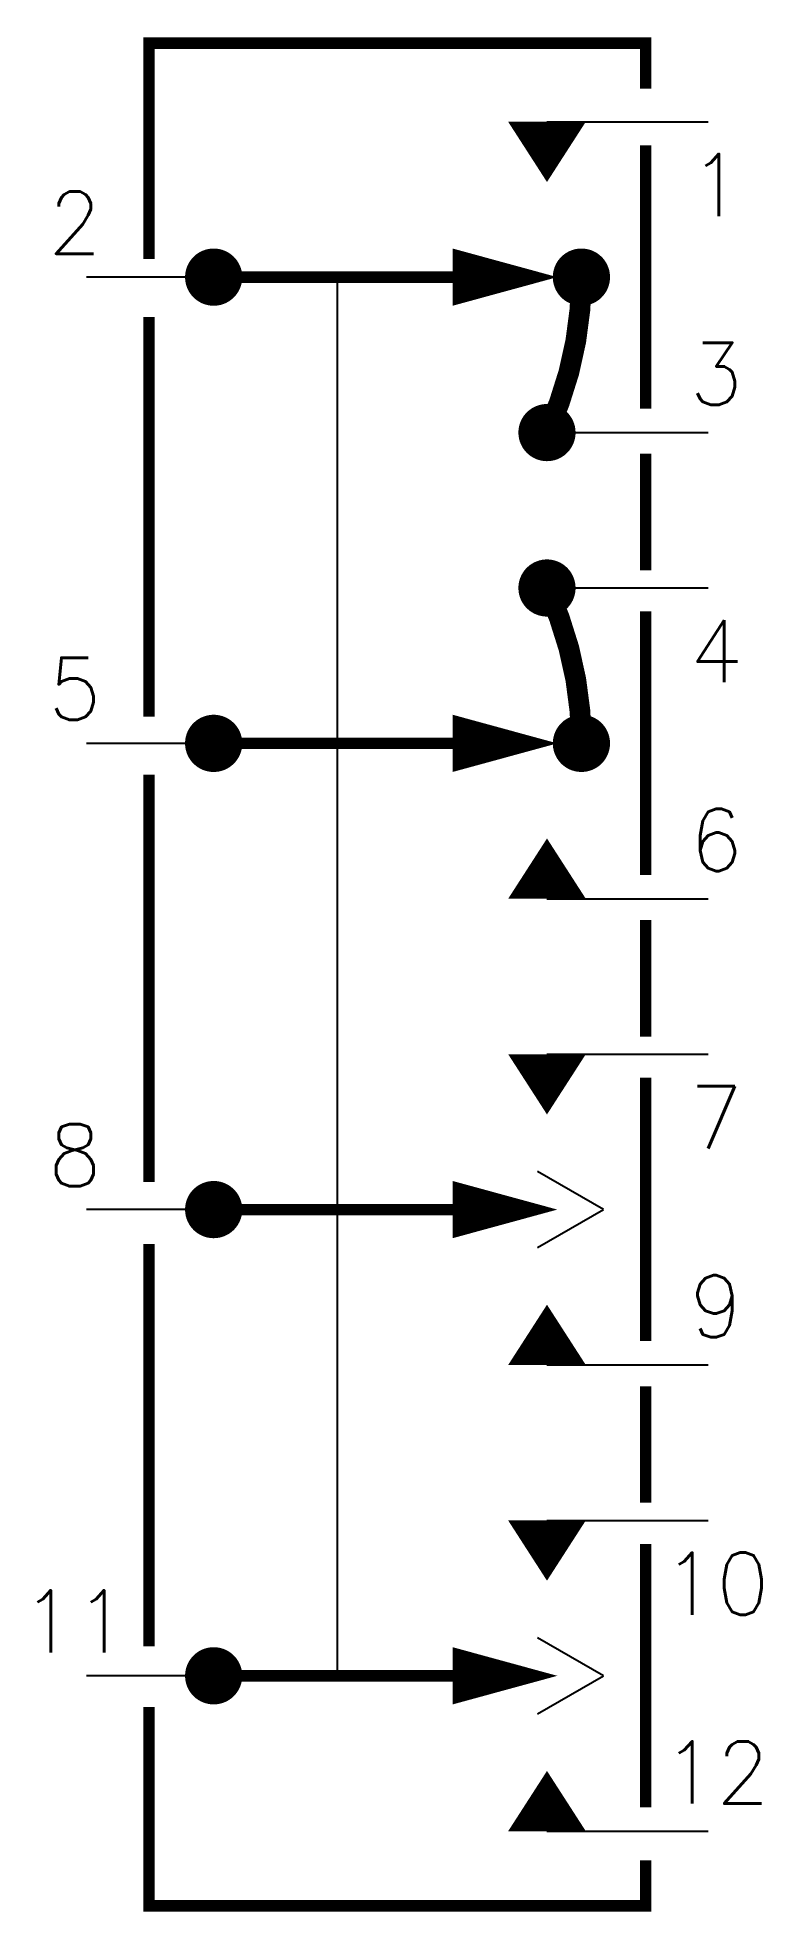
# Model space of a CAD drawing. Extents: x -0.05 to 0.65, y -0.23 to 1.58.
import ezdxf
from ezdxf.enums import TextEntityAlignment as Align

# ---------------------------------------------------------------- set-up
doc = ezdxf.new("R2010")
doc.units = 0
doc.linetypes.add('HIDDEN', pattern=[0])
doc.layers.get('0').update_dxf_attribs({"linetype": 'CONTINUOUS'})
doc.styles.get("Standard").update_dxf_attribs({"font": 'ROMANS'})

# ---------------------------------------------------------------- blocks, each defined once
blk = doc.blocks.new('T')
at = {"color": 0}
blk.add_lwpolyline([(0, 0, 0.075, 0, 0), (0, -0.0582, 0, 0, 0)], format="xyseb", dxfattribs=at)

msp = doc.modelspace()

# ---------------------------------------------------------------- linework, layer by layer
at = {"color": 0}
for p, q in [((0.4445, 1.5), (0.6, 1.5)), ((0.1228, 1.35), (0, 1.35)), ((0.4778, 1.35), (0.1228, 1.35)), ((0.4445, 1.2), (0.6, 1.2)), ((0.4445, 1.05), (0.6, 1.05)), ((0.1228, 0.9), (0, 0.9)), ((0.4778, 0.9), (0.1228, 0.9)), ((0.4445, 0.75), (0.6, 0.75)), ((0.4445, 0.6), (0.6, 0.6)), ((0.4989, 0.45), (0.4355, 0.4866)), ((0.1228, 0.45), (0, 0.45)), ((0.4355, 0.4134), (0.4989, 0.45)), ((0.4445, 0.3), (0.6, 0.3)), ((0.4445, 0.15), (0.6, 0.15)), ((0.4989, 0), (0.4355, 0.0366)), ((0.1228, 0), (0, 0)), ((0.4355, -0.0366), (0.4989, 0)), ((0.4445, -0.15), (0.6, -0.15))]:
    msp.add_line(p, q, dxfattribs=at)
at = {"color": 0, "linetype": 'HIDDEN'}
msp.add_line((0.2424, 0), (0.2424, 1.35), dxfattribs=at)
at = {"color": 0, "const_width": 0.011}
for points in [[(0.0602, 1.3676), (0.0602, 1.5758), (0.5398, 1.5758), (0.5398, 1.5319)], [(0.5398, 1.223), (0.5398, 1.4773)], [(0.1228, 1.35), (0.3867, 1.35)], [(0.0602, 0.9259), (0.0602, 1.3115)], [(0.5398, 1.067), (0.5398, 1.1795)], [(0.5398, 0.773), (0.5398, 1.0273)], [(0.1228, 0.9), (0.3867, 0.9)], [(0.0602, 0.4766), (0.0602, 0.8697)], [(0.5398, 0.617), (0.5398, 0.7295)], [(0.5398, 0.323), (0.5398, 0.5773)], [(0.1228, 0.45), (0.3867, 0.45)], [(0.0602, 0.0286), (0.0602, 0.4167)], [(0.5398, 0.167), (0.5398, 0.2795)], [(0.5398, -0.127), (0.5398, 0.1273)], [(0.1228, 0), (0.3867, 0)], [(0.0602, -0.03), (0.0602, -0.222), (0.5398, -0.222), (0.5398, -0.1781)]]:
    msp.add_lwpolyline(points, dxfattribs=at)
at = {"color": 0, "const_width": 0.0276}
for points in [[(0.1102, 1.3558, 1), (0.1353, 1.3442, 1)], [(0.4652, 1.3558, 1), (0.4903, 1.3442, 1)], [(0.432, 1.2058, 1), (0.457, 1.1941, 1)], [(0.432, 1.0558, 1), (0.457, 1.0441, 1)], [(0.1102, 0.9058, 1), (0.1353, 0.8942, 1)], [(0.4652, 0.9058, 1), (0.4903, 0.8942, 1)], [(0.1102, 0.4558, 1), (0.1353, 0.4442, 1)], [(0.1102, 0.0058, 1), (0.1353, -0.0058, 1)]]:
    msp.add_lwpolyline(points, format="xyb", close=True, dxfattribs=at)
at = {"color": 0}
for points in [[(0.4545, 1.35, 0, 0.0552, 0), (0.3535, 1.35, 0.0552, 0.0552, 0)], [(0.4545, 0.9, 0, 0.0552, 0), (0.3535, 0.9, 0.0552, 0.0552, 0)], [(0.4545, 0.45, 0, 0.0552, 0), (0.3535, 0.45, 0.0552, 0.0552, 0)], [(0.4545, 0, 0, 0.0552, 0), (0.3535, 0, 0.0552, 0.0552, 0)]]:
    msp.add_lwpolyline(points, format="xyseb", dxfattribs=at)
at = {"color": 0, "const_width": 0.02}
for points in [[(0.4445, 1.2, 0.109467), (0.4777, 1.3499, 0.109467)], [(0.4777, 0.9, 0.109467), (0.4445, 1.05, 0.109467)]]:
    msp.add_lwpolyline(points, format="xyb", dxfattribs=at)

# ---------------------------------------------------------------- block references
at = {"color": 0}
for p in [(0.4445, 1.5), (0.4445, 0.6), (0.4445, 0.15)]:
    msp.add_blockref('T', p, dxfattribs=at)
at = {"color": 0, "rotation": 180}
for p in [(0.4445, 0.75), (0.4445, 0.3), (0.4445, -0.15)]:
    msp.add_blockref('T', p, dxfattribs=at)

# ---------------------------------------------------------------- texts
at = {"color": 0}
for s, p in [('1', (0.6079, 1.409)), ('2', (-0.0113, 1.3726)), ('3', (0.6079, 1.2267)), ('4', (0.6079, 0.959)), ('5', (-0.0113, 0.9226)), ('6', (0.6079, 0.7767)), ('7', (0.6079, 0.509)), ('8', (-0.0113, 0.4726)), ('9', (0.6079, 0.3267)), ('10', (0.6079, 0.059)), ('11', (-0.0113, 0.0226)), ('12', (0.6079, -0.1233))]:
    msp.add_text(s, height=0.06, dxfattribs=at).set_placement(p, align=Align.CENTER)

doc.saveas('drawing.dxf')
